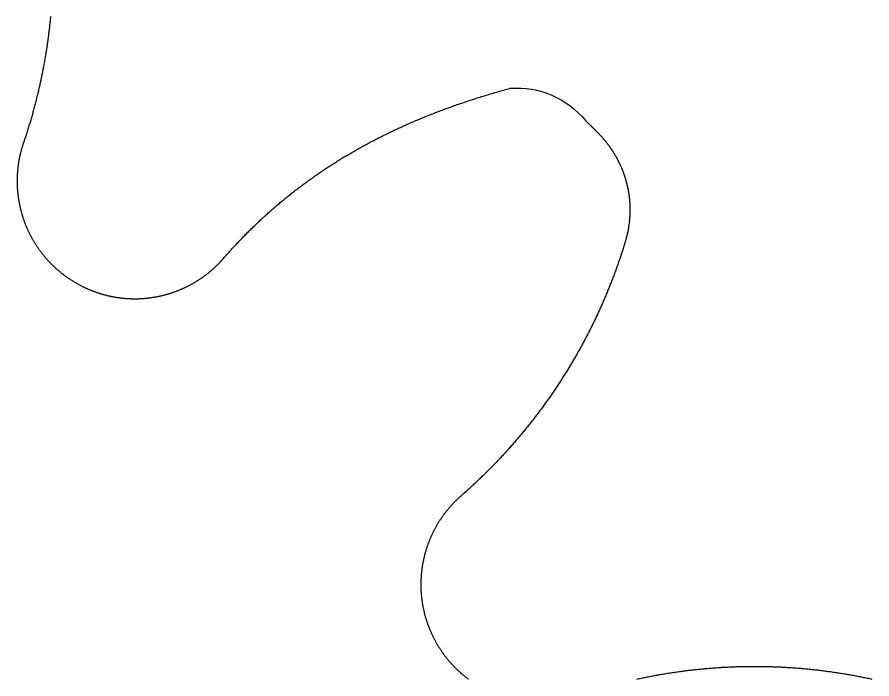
# Model space of a CAD drawing. Header units: millimetres. Extents: x 0 to 300, y 0 to 160.
# Drawn here: x 173.53 to 179.83, y 140.52 to 145.39 of the extents above; entities that cross this region are included whole.
import ezdxf

# ---------------------------------------------------------------- set-up
doc = ezdxf.new("R2010")
doc.units = ezdxf.units.MM
doc.header["$MEASUREMENT"] = 0
doc.layers.add('Layer 1', color=1, linetype='Continuous', true_color=0xff0000)

msp = doc.modelspace()

# ---------------------------------------------------------------- linework, layer by layer
at = {"layer": 'Layer 1'}
msp.add_lwpolyline([(173.7795, 145.3919), (173.7787, 145.3832), (173.7778, 145.3744), (173.777, 145.3657), (173.7761, 145.3569), (173.7752, 145.3482), (173.7743, 145.3394), (173.7733, 145.3307), (173.7724, 145.3219), (173.7714, 145.3132), (173.7704, 145.3045), (173.7694, 145.2957), (173.7683, 145.287), (173.7673, 145.2783), (173.7662, 145.2695), (173.7651, 145.2608), (173.764, 145.2521), (173.7629, 145.2434), (173.7617, 145.2346), (173.7605, 145.2259), (173.7593, 145.2172), (173.7581, 145.2085), (173.7569, 145.1998), (173.7557, 145.1911), (173.7544, 145.1824), (173.7531, 145.1736), (173.7518, 145.1649), (173.7505, 145.1562), (173.7491, 145.1475), (173.7478, 145.1388), (173.7464, 145.1301), (173.745, 145.1215), (173.7436, 145.1128), (173.7421, 145.1041), (173.7407, 145.0954), (173.7392, 145.0867), (173.7377, 145.078), (173.7362, 145.0694), (173.7347, 145.0607), (173.7331, 145.052), (173.7316, 145.0433), (173.73, 145.0347), (173.7284, 145.026), (173.7267, 145.0174), (173.7251, 145.0087), (173.7234, 145.0001), (173.7217, 144.9914), (173.72, 144.9828), (173.7183, 144.9741), (173.7166, 144.9655), (173.7148, 144.9568), (173.713, 144.9482), (173.7112, 144.9396), (173.7094, 144.9309), (173.7076, 144.9223), (173.7057, 144.9137), (173.7039, 144.9051), (173.702, 144.8965), (173.7001, 144.8878), (173.6981, 144.8792), (173.6962, 144.8706), (173.6942, 144.862), (173.6922, 144.8534), (173.6902, 144.8448), (173.6882, 144.8363), (173.6861, 144.8277), (173.6841, 144.8191), (173.682, 144.8105), (173.6799, 144.8019), (173.6778, 144.7934), (173.6756, 144.7848), (173.6735, 144.7762), (173.6713, 144.7677), (173.6691, 144.7591), (173.6669, 144.7505), (173.6647, 144.742), (173.6624, 144.7334), (173.6601, 144.7249), (173.6579, 144.7164), (173.6555, 144.7078), (173.6532, 144.6993), (173.6509, 144.6908), (173.6485, 144.6823), (173.6461, 144.6737), (173.6437, 144.6652), (173.6413, 144.6567), (173.6389, 144.6482), (173.6364, 144.6397), (173.6339, 144.6312), (173.6314, 144.6227), (173.6289, 144.6142), (173.6264, 144.6058), (173.6238, 144.5973), (173.6212, 144.5888), (173.6186, 144.5803), (173.616, 144.5719), (173.6134, 144.5634), (173.6108, 144.555), (173.6081, 144.5465), (173.6054, 144.5381), (173.6027, 144.5296), (173.6, 144.5212), (173.5972, 144.5127), (173.5945, 144.5043), (173.5917, 144.4959), (173.5889, 144.4875), (173.5861, 144.4791), (173.5832, 144.4707), (173.5804, 144.4623), (173.5788, 144.4577), (173.5773, 144.4531), (173.5758, 144.4485), (173.5743, 144.4439), (173.5729, 144.4393), (173.5715, 144.4346), (173.5701, 144.43), (173.5687, 144.4254), (173.5674, 144.4208), (173.566, 144.4162), (173.5648, 144.4115), (173.5635, 144.4069), (173.5623, 144.4023), (173.5611, 144.3977), (173.5599, 144.393), (173.5587, 144.3884), (173.5576, 144.3838), (173.5565, 144.3791), (173.5555, 144.3745), (173.5544, 144.3698), (173.5534, 144.3652), (173.5524, 144.3605), (173.5514, 144.3559), (173.5505, 144.3512), (173.5496, 144.3466), (173.5487, 144.3419), (173.5478, 144.3373), (173.547, 144.3326), (173.5462, 144.328), (173.5454, 144.3233), (173.5446, 144.3186), (173.5439, 144.314), (173.5432, 144.3093), (173.5425, 144.3047), (173.5419, 144.3), (173.5413, 144.2953), (173.5406, 144.2907), (173.5401, 144.286), (173.5395, 144.2813), (173.539, 144.2767), (173.5385, 144.272), (173.538, 144.2674), (173.5376, 144.2627), (173.5372, 144.258), (173.5368, 144.2534), (173.5364, 144.2487), (173.536, 144.2441), (173.5357, 144.2394), (173.5354, 144.2348), (173.5352, 144.2301), (173.5349, 144.2254), (173.5347, 144.2208), (173.5345, 144.2161), (173.5343, 144.2115), (173.5342, 144.2068), (173.5341, 144.2022), (173.534, 144.1975), (173.5339, 144.1929), (173.5339, 144.1883), (173.5339, 144.1836), (173.5339, 144.179), (173.5339, 144.1743), (173.534, 144.1697), (173.534, 144.1651), (173.5341, 144.1604), (173.5343, 144.1558), (173.5344, 144.1512), (173.5346, 144.1466), (173.5348, 144.1419), (173.5351, 144.1373), (173.5353, 144.1327), (173.5356, 144.1281), (173.5359, 144.1235), (173.5362, 144.1189), (173.5366, 144.1143), (173.5369, 144.1097), (173.5374, 144.1051), (173.5378, 144.1005), (173.5382, 144.0959), (173.5387, 144.0913), (173.5392, 144.0868), (173.5397, 144.0822), (173.5403, 144.0776), (173.5408, 144.0731), (173.5414, 144.0685), (173.5421, 144.0639), (173.5427, 144.0594), (173.5434, 144.0548), (173.5441, 144.0503), (173.5448, 144.0458), (173.5455, 144.0412), (173.5463, 144.0367), (173.5471, 144.0322), (173.5479, 144.0276), (173.5487, 144.0231), (173.5496, 144.0186), (173.5505, 144.0141), (173.5514, 144.0096), (173.5523, 144.0051), (173.5532, 144.0006), (173.5542, 143.9962), (173.5552, 143.9917), (173.5562, 143.9872), (173.5573, 143.9828), (173.5584, 143.9783), (173.5595, 143.9739), (173.5606, 143.9694), (173.5617, 143.965), (173.5629, 143.9606), (173.5641, 143.9561), (173.5653, 143.9517), (173.5665, 143.9473), (173.5678, 143.9429), (173.569, 143.9385), (173.5703, 143.9341), (173.5717, 143.9297), (173.573, 143.9254), (173.5744, 143.921), (173.5758, 143.9166), (173.5772, 143.9123), (173.5786, 143.9079), (173.5801, 143.9036), (173.5816, 143.8993), (173.5831, 143.895), (173.5846, 143.8906), (173.5862, 143.8863), (173.5877, 143.882), (173.5893, 143.8778), (173.591, 143.8735), (173.5926, 143.8692), (173.5943, 143.8649), (173.596, 143.8607), (173.5977, 143.8565), (173.5994, 143.8522), (173.6012, 143.848), (173.6029, 143.8438), (173.6047, 143.8396), (173.6066, 143.8354), (173.6084, 143.8312), (173.6103, 143.827), (173.6122, 143.8228), (173.6141, 143.8187), (173.616, 143.8145), (173.618, 143.8104), (173.6199, 143.8063), (173.6219, 143.8021), (173.6239, 143.798), (173.626, 143.7939), (173.6281, 143.7898), (173.6301, 143.7858), (173.6322, 143.7817), (173.6344, 143.7776), (173.6365, 143.7736), (173.6387, 143.7695), (173.6409, 143.7655), (173.6431, 143.7615), (173.6453, 143.7575), (173.6476, 143.7535), (173.6499, 143.7495), (173.6522, 143.7456), (173.6545, 143.7416), (173.6569, 143.7377), (173.6592, 143.7337), (173.6616, 143.7298), (173.664, 143.7259), (173.6664, 143.722), (173.6689, 143.7181), (173.6714, 143.7142), (173.6739, 143.7104), (173.6764, 143.7065), (173.6789, 143.7027), (173.6815, 143.6989), (173.684, 143.695), (173.6866, 143.6912), (173.6893, 143.6875), (173.6919, 143.6837), (173.6946, 143.6799), (173.6972, 143.6762), (173.6999, 143.6724), (173.7027, 143.6687), (173.7054, 143.665), (173.7082, 143.6613), (173.711, 143.6576), (173.7138, 143.654), (173.7166, 143.6503), (173.7194, 143.6467), (173.7223, 143.6431), (173.7252, 143.6394), (173.7281, 143.6358), (173.731, 143.6323), (173.734, 143.6287), (173.7369, 143.6251), (173.7399, 143.6216), (173.7429, 143.6181), (173.746, 143.6146), (173.749, 143.6111), (173.7521, 143.6076), (173.7552, 143.6041), (173.7583, 143.6007), (173.7614, 143.5972), (173.7646, 143.5938), (173.7677, 143.5904), (173.7709, 143.587), (173.7741, 143.5837), (173.7774, 143.5803), (173.7806, 143.577), (173.7839, 143.5736), (173.7872, 143.5703), (173.7905, 143.567), (173.7938, 143.5637), (173.7971, 143.5605), (173.8005, 143.5572), (173.8039, 143.554), (173.8073, 143.5508), (173.8107, 143.5476), (173.8142, 143.5444), (173.8176, 143.5413), (173.8211, 143.5381), (173.8246, 143.535), (173.8281, 143.5319), (173.8317, 143.5288), (173.8352, 143.5257), (173.8388, 143.5226), (173.8424, 143.5196), (173.846, 143.5166), (173.8497, 143.5136), (173.8533, 143.5106), (173.857, 143.5076), (173.8607, 143.5047), (173.8644, 143.5017), (173.8681, 143.4988), (173.8719, 143.4959), (173.8757, 143.493), (173.8794, 143.4902), (173.8833, 143.4873), (173.8871, 143.4845), (173.8909, 143.4817), (173.8948, 143.4789), (173.8987, 143.4761), (173.9026, 143.4734), (173.9065, 143.4706), (173.9104, 143.4679), (173.9144, 143.4652), (173.9184, 143.4626), (173.9224, 143.4599), (173.9264, 143.4573), (173.9304, 143.4547), (173.9344, 143.4521), (173.9385, 143.4495), (173.9426, 143.4469), (173.9467, 143.4444), (173.9508, 143.4419), (173.9549, 143.4394), (173.9591, 143.4369), (173.9633, 143.4345), (173.9675, 143.432), (173.9717, 143.4296), (173.9759, 143.4272), (173.9801, 143.4249), (173.9844, 143.4225), (173.9886, 143.4202), (173.9928, 143.418), (173.9971, 143.4157), (174.0014, 143.4135), (174.0056, 143.4113), (174.0099, 143.4091), (174.0142, 143.4069), (174.0185, 143.4048), (174.0228, 143.4027), (174.0271, 143.4006), (174.0314, 143.3986), (174.0358, 143.3965), (174.0401, 143.3945), (174.0444, 143.3926), (174.0488, 143.3906), (174.0531, 143.3887), (174.0575, 143.3868), (174.0619, 143.3849), (174.0662, 143.3831), (174.0706, 143.3813), (174.075, 143.3795), (174.0794, 143.3777), (174.0838, 143.3759), (174.0882, 143.3742), (174.0926, 143.3725), (174.097, 143.3709), (174.1015, 143.3692), (174.1059, 143.3676), (174.1103, 143.366), (174.1148, 143.3644), (174.1192, 143.3629), (174.1237, 143.3614), (174.1281, 143.3599), (174.1326, 143.3584), (174.1371, 143.357), (174.1415, 143.3556), (174.146, 143.3542), (174.1505, 143.3528), (174.155, 143.3515), (174.1595, 143.3502), (174.164, 143.3489), (174.1685, 143.3476), (174.173, 143.3464), (174.1775, 143.3451), (174.182, 143.344), (174.1865, 143.3428), (174.191, 143.3417), (174.1955, 143.3405), (174.2001, 143.3394), (174.2046, 143.3384), (174.2091, 143.3373), (174.2137, 143.3363), (174.2182, 143.3353), (174.2228, 143.3344), (174.2273, 143.3334), (174.2319, 143.3325), (174.2364, 143.3316), (174.241, 143.3308), (174.2455, 143.3299), (174.2501, 143.3291), (174.2546, 143.3283), (174.2592, 143.3276), (174.2638, 143.3268), (174.2683, 143.3261), (174.2729, 143.3254), (174.2775, 143.3247), (174.2821, 143.3241), (174.2866, 143.3235), (174.2912, 143.3229), (174.2958, 143.3223), (174.3004, 143.3218), (174.305, 143.3213), (174.3096, 143.3208), (174.3141, 143.3203), (174.3187, 143.3198), (174.3233, 143.3194), (174.3279, 143.319), (174.3325, 143.3187), (174.3371, 143.3183), (174.3417, 143.318), (174.3463, 143.3177), (174.3508, 143.3174), (174.3554, 143.3172), (174.36, 143.3169), (174.3646, 143.3167), (174.3692, 143.3166), (174.3738, 143.3164), (174.3784, 143.3163), (174.383, 143.3162), (174.3876, 143.3161), (174.3922, 143.3161), (174.3968, 143.316), (174.4013, 143.316), (174.4059, 143.316), (174.4105, 143.3161), (174.4151, 143.3162), (174.4197, 143.3162), (174.4243, 143.3164), (174.4288, 143.3165), (174.4334, 143.3167), (174.438, 143.3169), (174.4426, 143.3171), (174.4472, 143.3173), (174.4517, 143.3176), (174.4563, 143.3178), (174.4609, 143.3182), (174.4654, 143.3185), (174.47, 143.3188), (174.4746, 143.3192), (174.4791, 143.3196), (174.4837, 143.3201), (174.4882, 143.3205), (174.4928, 143.321), (174.4973, 143.3215), (174.5019, 143.322), (174.5064, 143.3226), (174.511, 143.3231), (174.5155, 143.3237), (174.52, 143.3244), (174.5246, 143.325), (174.5291, 143.3257), (174.5336, 143.3264), (174.5381, 143.3271), (174.5426, 143.3278), (174.5472, 143.3286), (174.5517, 143.3294), (174.5562, 143.3302), (174.5607, 143.331), (174.5652, 143.3319), (174.5696, 143.3327), (174.5741, 143.3336), (174.5786, 143.3346), (174.5831, 143.3355), (174.5876, 143.3365), (174.592, 143.3375), (174.5965, 143.3385), (174.6009, 143.3396), (174.6054, 143.3406), (174.6098, 143.3417), (174.6143, 143.3429), (174.6187, 143.344), (174.6231, 143.3452), (174.6276, 143.3463), (174.632, 143.3476), (174.6364, 143.3488), (174.6408, 143.35), (174.6452, 143.3513), (174.6496, 143.3526), (174.654, 143.354), (174.6583, 143.3553), (174.6627, 143.3567), (174.6671, 143.3581), (174.6714, 143.3595), (174.6758, 143.361), (174.6801, 143.3624), (174.6845, 143.3639), (174.6888, 143.3654), (174.6931, 143.367), (174.6975, 143.3685), (174.7018, 143.3701), (174.7061, 143.3717), (174.7104, 143.3733), (174.7146, 143.375), (174.7189, 143.3767), (174.7232, 143.3784), (174.7275, 143.3801), (174.7317, 143.3818), (174.736, 143.3836), (174.7402, 143.3854), (174.7444, 143.3872), (174.7487, 143.389), (174.7529, 143.3909), (174.7571, 143.3928), (174.7613, 143.3947), (174.7655, 143.3966), (174.7696, 143.3986), (174.7738, 143.4006), (174.778, 143.4025), (174.7821, 143.4046), (174.7862, 143.4066), (174.7904, 143.4087), (174.7945, 143.4108), (174.7986, 143.4129), (174.8027, 143.415), (174.8068, 143.4172), (174.8109, 143.4193), (174.815, 143.4216), (174.819, 143.4238), (174.8231, 143.426), (174.8271, 143.4283), (174.8311, 143.4306), (174.8352, 143.4329), (174.8392, 143.4352), (174.8432, 143.4376), (174.8471, 143.44), (174.8511, 143.4424), (174.8551, 143.4448), (174.859, 143.4473), (174.863, 143.4498), (174.8669, 143.4522), (174.8708, 143.4548), (174.8747, 143.4573), (174.8786, 143.4599), (174.8825, 143.4625), (174.8864, 143.4651), (174.8902, 143.4677), (174.8941, 143.4704), (174.8979, 143.473), (174.9018, 143.4757), (174.9056, 143.4784), (174.9094, 143.4812), (174.9131, 143.484), (174.9169, 143.4867), (174.9207, 143.4896), (174.9244, 143.4924), (174.9282, 143.4952), (174.9319, 143.4981), (174.9356, 143.501), (174.9393, 143.5039), (174.943, 143.5069), (174.9466, 143.5098), (174.9503, 143.5128), (174.9539, 143.5158), (174.9575, 143.5189), (174.9612, 143.5219), (174.9648, 143.525), (174.9683, 143.5281), (174.9719, 143.5312), (174.9755, 143.5344), (174.979, 143.5375), (174.9825, 143.5407), (174.986, 143.5439), (174.9895, 143.5471), (174.993, 143.5504), (174.9965, 143.5537), (174.9999, 143.557), (175.0034, 143.5603), (175.0068, 143.5636), (175.0102, 143.567), (175.0136, 143.5704), (175.017, 143.5738), (175.0203, 143.5772), (175.0237, 143.5806), (175.027, 143.5841), (175.0303, 143.5876), (175.0336, 143.5911), (175.0369, 143.5947), (175.0402, 143.5982), (175.0434, 143.6018), (175.0466, 143.6054), (175.0499, 143.609), (175.0531, 143.6127), (175.0589, 143.6193), (175.0648, 143.626), (175.0706, 143.6327), (175.0765, 143.6393), (175.0824, 143.6459), (175.0883, 143.6525), (175.0943, 143.6591), (175.1002, 143.6657), (175.1062, 143.6723), (175.1121, 143.6788), (175.1181, 143.6854), (175.1241, 143.6919), (175.1301, 143.6984), (175.1362, 143.7049), (175.1422, 143.7114), (175.1483, 143.7179), (175.1543, 143.7243), (175.1604, 143.7308), (175.1665, 143.7372), (175.1726, 143.7436), (175.1788, 143.75), (175.1849, 143.7564), (175.1911, 143.7628), (175.1973, 143.7691), (175.2035, 143.7755), (175.2097, 143.7818), (175.2159, 143.7881), (175.2221, 143.7944), (175.2284, 143.8007), (175.2346, 143.807), (175.2409, 143.8133), (175.2472, 143.8195), (175.2535, 143.8258), (175.2599, 143.832), (175.2662, 143.8382), (175.2726, 143.8444), (175.279, 143.8506), (175.2854, 143.8567), (175.2918, 143.8629), (175.2982, 143.869), (175.3046, 143.8751), (175.3111, 143.8812), (175.3176, 143.8873), (175.3241, 143.8934), (175.3306, 143.8995), (175.3371, 143.9055), (175.3436, 143.9116), (175.3502, 143.9176), (175.3568, 143.9236), (175.3634, 143.9296), (175.37, 143.9356), (175.3766, 143.9416), (175.3832, 143.9475), (175.3899, 143.9535), (175.3966, 143.9594), (175.4033, 143.9653), (175.41, 143.9712), (175.4167, 143.9771), (175.4234, 143.983), (175.4302, 143.9888), (175.437, 143.9947), (175.4438, 144.0005), (175.4506, 144.0063), (175.4574, 144.0121), (175.4643, 144.0179), (175.4711, 144.0237), (175.478, 144.0295), (175.4849, 144.0352), (175.4918, 144.0409), (175.4988, 144.0467), (175.5057, 144.0524), (175.5127, 144.058), (175.5197, 144.0637), (175.5267, 144.0694), (175.5337, 144.075), (175.5408, 144.0807), (175.5478, 144.0863), (175.5549, 144.0919), (175.562, 144.0975), (175.5691, 144.1031), (175.5762, 144.1086), (175.5834, 144.1142), (175.5906, 144.1197), (175.5978, 144.1252), (175.605, 144.1308), (175.6122, 144.1362), (175.6194, 144.1417), (175.6267, 144.1472), (175.634, 144.1526), (175.6413, 144.1581), (175.6486, 144.1635), (175.656, 144.1689), (175.6633, 144.1743), (175.6707, 144.1797), (175.6781, 144.1851), (175.6855, 144.1904), (175.693, 144.1958), (175.7004, 144.2011), (175.7079, 144.2064), (175.7154, 144.2117), (175.7229, 144.217), (175.7305, 144.2222), (175.738, 144.2275), (175.7456, 144.2327), (175.7532, 144.238), (175.7608, 144.2432), (175.7684, 144.2484), (175.7761, 144.2536), (175.7838, 144.2587), (175.7915, 144.2639), (175.7992, 144.269), (175.8069, 144.2742), (175.8147, 144.2793), (175.8224, 144.2844), (175.8302, 144.2895), (175.8381, 144.2945), (175.8459, 144.2996), (175.8538, 144.3046), (175.8616, 144.3097), (175.8695, 144.3147), (175.8775, 144.3197), (175.8854, 144.3247), (175.8934, 144.3297), (175.9014, 144.3346), (175.9094, 144.3396), (175.9174, 144.3445), (175.9254, 144.3494), (175.9335, 144.3543), (175.9416, 144.3592), (175.9497, 144.3641), (175.9578, 144.3689), (175.966, 144.3738), (175.9742, 144.3786), (175.9824, 144.3834), (175.9906, 144.3882), (175.9988, 144.393), (176.0071, 144.3978), (176.0154, 144.4026), (176.0237, 144.4073), (176.032, 144.412), (176.0404, 144.4168), (176.0487, 144.4215), (176.0571, 144.4262), (176.0655, 144.4308), (176.074, 144.4355), (176.0824, 144.4401), (176.0909, 144.4448), (176.0994, 144.4494), (176.108, 144.454), (176.1165, 144.4586), (176.1251, 144.4632), (176.1337, 144.4677), (176.1423, 144.4723), (176.1509, 144.4768), (176.1596, 144.4813), (176.1683, 144.4858), (176.177, 144.4903), (176.1857, 144.4948), (176.1945, 144.4993), (176.2033, 144.5037), (176.2121, 144.5082), (176.2209, 144.5126), (176.2297, 144.517), (176.2386, 144.5214), (176.2475, 144.5258), (176.2564, 144.5301), (176.2654, 144.5345), (176.2743, 144.5388), (176.2833, 144.5431), (176.2923, 144.5474), (176.3014, 144.5517), (176.3104, 144.556), (176.3195, 144.5603), (176.3286, 144.5645), (176.3378, 144.5688), (176.3469, 144.573), (176.3561, 144.5772), (176.3653, 144.5814), (176.3745, 144.5856), (176.3838, 144.5897), (176.3931, 144.5939), (176.4024, 144.598), (176.4117, 144.6022), (176.4211, 144.6063), (176.4304, 144.6104), (176.4398, 144.6144), (176.4493, 144.6185), (176.4587, 144.6226), (176.4682, 144.6266), (176.4777, 144.6306), (176.4872, 144.6346), (176.4968, 144.6386), (176.5063, 144.6426), (176.5159, 144.6466), (176.5256, 144.6505), (176.5352, 144.6545), (176.5449, 144.6584), (176.5546, 144.6623), (176.5643, 144.6662), (176.5741, 144.6701), (176.5838, 144.6739), (176.5936, 144.6778), (176.6035, 144.6816), (176.6133, 144.6854), (176.6232, 144.6893), (176.6331, 144.693), (176.643, 144.6968), (176.653, 144.7006), (176.663, 144.7043), (176.673, 144.7081), (176.683, 144.7118), (176.6931, 144.7155), (176.7032, 144.7192), (176.7133, 144.7229), (176.7234, 144.7266), (176.7336, 144.7302), (176.7438, 144.7338), (176.754, 144.7375), (176.7642, 144.7411), (176.7745, 144.7447), (176.7848, 144.7482), (176.7951, 144.7518), (176.8055, 144.7554), (176.8159, 144.7589), (176.8263, 144.7624), (176.8367, 144.7659), (176.8472, 144.7694), (176.8577, 144.7729), (176.8682, 144.7764), (176.8787, 144.7798), (176.8893, 144.7833), (176.8999, 144.7867), (176.9105, 144.7901), (176.9212, 144.7935), (176.9318, 144.7969), (176.9426, 144.8002), (176.9533, 144.8036), (176.964, 144.8069), (176.9748, 144.8102), (176.9857, 144.8135), (176.9965, 144.8168), (177.0074, 144.8201), (177.0183, 144.8234), (177.0292, 144.8266), (177.0402, 144.8299), (177.0511, 144.8331), (177.0622, 144.8363), (177.0732, 144.8395), (177.0843, 144.8427), (177.0954, 144.8458), (177.1065, 144.849), (177.1177, 144.8521), (177.1288, 144.8552), (177.1401, 144.8583), (177.1513, 144.8614), (177.1626, 144.8645, -0.245077), (177.7188, 144.6268), (177.7192, 144.6264), (177.7195, 144.6261), (177.7199, 144.6257), (177.7203, 144.6253), (177.7207, 144.625), (177.721, 144.6246), (177.7214, 144.6242), (177.7218, 144.6238), (177.7222, 144.6235), (177.7226, 144.6231), (177.7229, 144.6227), (177.7233, 144.6224), (177.7237, 144.622), (177.7241, 144.6216), (177.7244, 144.6212), (177.7248, 144.6209), (177.7252, 144.6205), (177.7256, 144.6201), (177.7259, 144.6198), (177.7263, 144.6194), (177.7267, 144.619), (177.7271, 144.6187), (177.7274, 144.6183), (177.7278, 144.6179), (177.7282, 144.6175), (177.7286, 144.6172), (177.7289, 144.6168), (177.7293, 144.6164), (177.7297, 144.6161), (177.7301, 144.6157), (177.7304, 144.6153), (177.7308, 144.6149), (177.7312, 144.6146), (177.7315, 144.6142), (177.7319, 144.6138), (177.7323, 144.6135), (177.7327, 144.6131), (177.733, 144.6127), (177.7334, 144.6124), (177.7338, 144.612), (177.7342, 144.6116), (177.7345, 144.6112), (177.7349, 144.6109), (177.7353, 144.6105), (177.7357, 144.6101), (177.736, 144.6098), (177.7364, 144.6094), (177.7368, 144.609), (177.7372, 144.6086), (177.7375, 144.6083), (177.7379, 144.6079), (177.7383, 144.6075), (177.7387, 144.6072), (177.739, 144.6068), (177.7394, 144.6064), (177.7398, 144.606), (177.7402, 144.6057), (177.7405, 144.6053), (177.7409, 144.6049), (177.7413, 144.6046), (177.7417, 144.6042), (177.742, 144.6038), (177.7424, 144.6034), (177.7428, 144.6031), (177.7432, 144.6027), (177.7435, 144.6023), (177.7439, 144.602), (177.7443, 144.6016), (177.7447, 144.6012), (177.745, 144.6008), (177.7454, 144.6005), (177.7458, 144.6001), (177.7462, 144.5997), (177.7465, 144.5994), (177.7469, 144.599), (177.7473, 144.5986), (177.7476, 144.5982), (177.748, 144.5979), (177.7484, 144.5975), (177.7488, 144.5971), (177.7491, 144.5968), (177.7495, 144.5964), (177.7499, 144.596), (177.7503, 144.5956), (177.7506, 144.5953), (177.751, 144.5949), (177.7514, 144.5945), (177.7518, 144.5942), (177.7521, 144.5938), (177.7525, 144.5934), (177.7529, 144.593), (177.7533, 144.5927), (177.7536, 144.5923), (177.754, 144.5919), (177.7544, 144.5916), (177.7548, 144.5912), (177.7551, 144.5908), (177.7555, 144.5904), (177.7559, 144.5901), (177.7562, 144.5897), (177.7566, 144.5893), (177.757, 144.589), (177.7574, 144.5886), (177.7577, 144.5882), (177.7581, 144.5878), (177.7585, 144.5875), (177.7589, 144.5871), (177.7592, 144.5867), (177.7596, 144.5864), (177.76, 144.586), (177.7604, 144.5856), (177.7607, 144.5852), (177.7611, 144.5849), (177.7615, 144.5845), (177.7619, 144.5841), (177.7622, 144.5837), (177.7626, 144.5834), (177.763, 144.583), (177.7633, 144.5826), (177.7637, 144.5823), (177.7641, 144.5819), (177.7645, 144.5815), (177.7648, 144.5811), (177.7652, 144.5808), (177.7656, 144.5804), (177.766, 144.58), (177.7663, 144.5797), (177.7667, 144.5793), (177.7671, 144.5789), (177.7675, 144.5785), (177.7678, 144.5782), (177.7682, 144.5778), (177.7686, 144.5774), (177.7689, 144.577), (177.7693, 144.5767), (177.7697, 144.5763), (177.7701, 144.5759), (177.7704, 144.5756), (177.7708, 144.5752), (177.7712, 144.5748), (177.7716, 144.5744), (177.7719, 144.5741), (177.7723, 144.5737), (177.7727, 144.5733), (177.773, 144.5729), (177.7734, 144.5726), (177.7738, 144.5722), (177.7742, 144.5718), (177.7745, 144.5715), (177.7749, 144.5711), (177.7753, 144.5707), (177.7757, 144.5703), (177.776, 144.57), (177.7764, 144.5696), (177.7768, 144.5692), (177.7771, 144.5688), (177.7775, 144.5685), (177.7779, 144.5681), (177.7783, 144.5677), (177.7786, 144.5674), (177.779, 144.567), (177.7794, 144.5666), (177.7798, 144.5662), (177.7801, 144.5659), (177.7805, 144.5655), (177.7809, 144.5651), (177.7812, 144.5647), (177.7816, 144.5644), (177.782, 144.564), (177.7824, 144.5636), (177.7827, 144.5632), (177.7831, 144.5629), (177.7835, 144.5625), (177.7839, 144.5621), (177.7842, 144.5618), (177.7846, 144.5614), (177.785, 144.561), (177.7853, 144.5606), (177.7857, 144.5603), (177.7861, 144.5599), (177.7865, 144.5595), (177.7868, 144.5591), (177.7872, 144.5588), (177.7876, 144.5584), (177.788, 144.558), (177.7883, 144.5576), (177.7887, 144.5573), (177.7891, 144.5569), (177.7894, 144.5565), (177.7898, 144.5561), (177.7902, 144.5558), (177.7906, 144.5554), (177.7909, 144.555), (177.7913, 144.5546), (177.7917, 144.5543), (177.792, 144.5539), (177.7924, 144.5535), (177.7928, 144.5531), (177.7932, 144.5528), (177.7935, 144.5524), (177.7939, 144.552), (177.7943, 144.5517), (177.7947, 144.5513), (177.795, 144.5509), (177.7954, 144.5505), (177.7958, 144.5502), (177.7961, 144.5498), (177.7965, 144.5494), (177.7969, 144.549), (177.7973, 144.5487), (177.7976, 144.5483), (177.798, 144.5479), (177.7984, 144.5475), (177.7987, 144.5472), (177.7991, 144.5468), (177.7995, 144.5464), (177.7999, 144.546), (177.8002, 144.5457), (177.8006, 144.5453), (177.801, 144.5449), (177.8014, 144.5445), (177.8017, 144.5442), (177.8021, 144.5438), (177.8025, 144.5434), (177.8028, 144.543), (177.8032, 144.5427), (177.8036, 144.5423), (177.804, 144.5419), (177.8043, 144.5415), (177.8047, 144.5412), (177.8051, 144.5408), (177.8054, 144.5404), (177.8058, 144.54), (177.8062, 144.5397), (177.8066, 144.5393), (177.8069, 144.5389), (177.8073, 144.5385), (177.8077, 144.5382), (177.808, 144.5378), (177.8084, 144.5374), (177.8088, 144.537), (177.8092, 144.5367), (177.8095, 144.5363), (177.8099, 144.5359), (177.8103, 144.5355), (177.8106, 144.5351), (177.811, 144.5348), (177.8114, 144.5344), (177.8118, 144.534), (177.8121, 144.5336), (177.8125, 144.5333), (177.8129, 144.5329), (177.8132, 144.5325), (177.8136, 144.5321), (177.814, 144.5318), (177.8144, 144.5314), (177.8168, 144.5289), (177.8192, 144.5265), (177.8216, 144.524), (177.8239, 144.5215), (177.8263, 144.5191), (177.8286, 144.5166), (177.831, 144.5141), (177.8333, 144.5115), (177.8356, 144.509), (177.8379, 144.5065), (177.8402, 144.504), (177.8425, 144.5014), (177.8447, 144.4989), (177.847, 144.4963), (177.8492, 144.4937), (177.8515, 144.4912), (177.8537, 144.4886), (177.8559, 144.486), (177.8581, 144.4834), (177.8603, 144.4808), (177.8624, 144.4782), (177.8646, 144.4755), (177.8667, 144.4729), (177.8689, 144.4703), (177.871, 144.4676), (177.8731, 144.465), (177.8752, 144.4623), (177.8773, 144.4596), (177.8793, 144.4569), (177.8814, 144.4543), (177.8834, 144.4516), (177.8855, 144.4489), (177.8875, 144.4461), (177.8895, 144.4434), (177.8915, 144.4407), (177.8935, 144.438), (177.8955, 144.4352), (177.8974, 144.4325), (177.8994, 144.4297), (177.9013, 144.427), (177.9032, 144.4242), (177.9051, 144.4214), (177.907, 144.4187), (177.9089, 144.4159), (177.9108, 144.4131), (177.9126, 144.4103), (177.9145, 144.4075), (177.9163, 144.4047), (177.9182, 144.4018), (177.92, 144.399), (177.9218, 144.3962), (177.9235, 144.3933), (177.9253, 144.3905), (177.9271, 144.3876), (177.9288, 144.3848), (177.9306, 144.3819), (177.9323, 144.379), (177.934, 144.3761), (177.9357, 144.3733), (177.9374, 144.3704), (177.939, 144.3675), (177.9407, 144.3646), (177.9424, 144.3616), (177.944, 144.3587), (177.9456, 144.3558), (177.9472, 144.3529), (177.9488, 144.3499), (177.9504, 144.347), (177.952, 144.344), (177.9535, 144.3411), (177.9551, 144.3381), (177.9566, 144.3352), (177.9581, 144.3322), (177.9596, 144.3292), (177.9611, 144.3262), (177.9626, 144.3232), (177.9641, 144.3203), (177.9655, 144.3173), (177.967, 144.3143), (177.9684, 144.3112), (177.9698, 144.3082), (177.9712, 144.3052), (177.9726, 144.3022), (177.974, 144.2992), (177.9754, 144.2961), (177.9767, 144.2931), (177.9781, 144.29), (177.9794, 144.287), (177.9807, 144.2839), (177.982, 144.2809), (177.9833, 144.2778), (177.9846, 144.2747), (177.9858, 144.2716), (177.9871, 144.2686), (177.9883, 144.2655), (177.9895, 144.2624), (177.9908, 144.2593), (177.9919, 144.2562), (177.9931, 144.2531), (177.9943, 144.25), (177.9955, 144.2469), (177.9966, 144.2438), (177.9977, 144.2406), (177.9989, 144.2375), (178, 144.2344), (178.0011, 144.2312), (178.0021, 144.2281), (178.0032, 144.225), (178.0043, 144.2218), (178.0053, 144.2187), (178.0063, 144.2155), (178.0073, 144.2123), (178.0084, 144.2092), (178.0093, 144.206), (178.0103, 144.2028), (178.0113, 144.1997), (178.0122, 144.1965), (178.0132, 144.1933), (178.0141, 144.1901), (178.015, 144.1869), (178.0159, 144.1837), (178.0168, 144.1805), (178.0176, 144.1773), (178.0185, 144.1741), (178.0193, 144.1709), (178.0202, 144.1677), (178.021, 144.1645), (178.0218, 144.1613), (178.0226, 144.1581), (178.0234, 144.1548), (178.0241, 144.1516), (178.0249, 144.1484), (178.0256, 144.1451), (178.0263, 144.1419), (178.027, 144.1387), (178.0277, 144.1354), (178.0284, 144.1322), (178.0291, 144.1289), (178.0297, 144.1257), (178.0304, 144.1224), (178.031, 144.1192), (178.0316, 144.1159), (178.0322, 144.1126), (178.0328, 144.1094), (178.0334, 144.1061), (178.034, 144.1028), (178.0345, 144.0995), (178.035, 144.0963), (178.0356, 144.093), (178.0361, 144.0897), (178.0366, 144.0864), (178.037, 144.0831), (178.0375, 144.0799), (178.038, 144.0766), (178.0384, 144.0733), (178.0388, 144.07), (178.0392, 144.0667), (178.0396, 144.0634), (178.04, 144.0601), (178.0404, 144.0568), (178.0407, 144.0535), (178.0411, 144.0502), (178.0414, 144.0469), (178.0417, 144.0435), (178.042, 144.0402), (178.0423, 144.0369), (178.0426, 144.0336), (178.0429, 144.0303), (178.0431, 144.027), (178.0433, 144.0237), (178.0436, 144.0203), (178.0438, 144.017), (178.044, 144.0137), (178.0441, 144.0104), (178.0443, 144.007), (178.0445, 144.0037), (178.0446, 144.0004), (178.0447, 143.997), (178.0448, 143.9937), (178.0449, 143.9904), (178.045, 143.987), (178.0451, 143.9837), (178.0451, 143.9804), (178.0452, 143.977), (178.0452, 143.9737), (178.0452, 143.9704), (178.0452, 143.967), (178.0452, 143.9637), (178.0452, 143.9603), (178.0451, 143.957), (178.0451, 143.9537), (178.045, 143.9503), (178.0449, 143.947), (178.0448, 143.9436), (178.0447, 143.9403), (178.0446, 143.9369), (178.0444, 143.9336), (178.0443, 143.9302), (178.0441, 143.9269), (178.0439, 143.9236), (178.0437, 143.9202), (178.0435, 143.9169), (178.0433, 143.9135), (178.043, 143.9102), (178.0428, 143.9068), (178.0425, 143.9035), (178.0422, 143.9001), (178.0419, 143.8968), (178.0416, 143.8934), (178.0413, 143.8901), (178.0409, 143.8867), (178.0406, 143.8834), (178.0402, 143.88), (178.0398, 143.8767), (178.0394, 143.8734), (178.039, 143.87), (178.0386, 143.8667), (178.0382, 143.8633), (178.0377, 143.86), (178.0372, 143.8566), (178.0368, 143.8533), (178.0363, 143.85), (178.0357, 143.8466), (178.0352, 143.8433), (178.0347, 143.8399), (178.0341, 143.8366), (178.0336, 143.8333), (178.033, 143.8299), (178.0324, 143.8266), (178.0318, 143.8233), (178.0311, 143.8199), (178.0305, 143.8166), (178.0298, 143.8133), (178.0292, 143.8099), (178.0285, 143.8066), (178.0278, 143.8033), (178.0271, 143.8), (178.0264, 143.7966), (178.0256, 143.7933), (178.0249, 143.79), (178.0241, 143.7867), (178.0233, 143.7834), (178.0225, 143.78), (178.0217, 143.7767), (178.0209, 143.7734), (178.02, 143.7701), (178.0192, 143.7668), (178.0183, 143.7635), (178.0174, 143.7602), (178.0165, 143.7569), (178.0156, 143.7536), (178.0146, 143.7503), (178.0137, 143.747), (178.0127, 143.7437), (178.0118, 143.7404), (178.0108, 143.7371), (178.0082, 143.7286), (178.0056, 143.7201), (178.003, 143.7116), (178.0003, 143.7032), (177.9977, 143.6947), (177.995, 143.6863), (177.9923, 143.6778), (177.9896, 143.6694), (177.9869, 143.6609), (177.9841, 143.6525), (177.9814, 143.6441), (177.9786, 143.6357), (177.9758, 143.6273), (177.9729, 143.6189), (177.9701, 143.6105), (177.9673, 143.6021), (177.9644, 143.5937), (177.9615, 143.5853), (177.9586, 143.577), (177.9557, 143.5686), (177.9527, 143.5603), (177.9498, 143.5519), (177.9468, 143.5436), (177.9438, 143.5353), (177.9408, 143.527), (177.9377, 143.5187), (177.9347, 143.5104), (177.9316, 143.5021), (177.9285, 143.4938), (177.9254, 143.4855), (177.9223, 143.4772), (177.9191, 143.469), (177.916, 143.4607), (177.9128, 143.4525), (177.9096, 143.4442), (177.9064, 143.436), (177.9032, 143.4278), (177.8999, 143.4196), (177.8967, 143.4114), (177.8934, 143.4032), (177.8901, 143.395), (177.8868, 143.3868), (177.8834, 143.3786), (177.8801, 143.3705), (177.8767, 143.3623), (177.8733, 143.3542), (177.8699, 143.346), (177.8665, 143.3379), (177.8631, 143.3298), (177.8596, 143.3216), (177.8561, 143.3135), (177.8527, 143.3054), (177.8491, 143.2973), (177.8456, 143.2892), (177.8421, 143.2812), (177.8385, 143.2731), (177.8349, 143.265), (177.8313, 143.257), (177.8277, 143.249), (177.8241, 143.2409), (177.8205, 143.2329), (177.8168, 143.2249), (177.8131, 143.2169), (177.8094, 143.2089), (177.8057, 143.2009), (177.802, 143.1929), (177.7982, 143.1849), (177.7945, 143.177), (177.7907, 143.169), (177.7869, 143.1611), (177.7831, 143.1531), (177.7792, 143.1452), (177.7754, 143.1373), (177.7715, 143.1294), (177.7676, 143.1215), (177.7637, 143.1136), (177.7598, 143.1057), (177.7559, 143.0978), (177.7519, 143.09), (177.7479, 143.0821), (177.744, 143.0743), (177.7399, 143.0664), (177.7359, 143.0586), (177.7319, 143.0508), (177.7278, 143.043), (177.7238, 143.0352), (177.7197, 143.0274), (177.7156, 143.0196), (177.7115, 143.0118), (177.7073, 143.004), (177.7032, 142.9963), (177.699, 142.9885), (177.6948, 142.9808), (177.6906, 142.9731), (177.6864, 142.9654), (177.6821, 142.9577), (177.6779, 142.95), (177.6736, 142.9423), (177.6693, 142.9346), (177.665, 142.9269), (177.6607, 142.9193), (177.6564, 142.9116), (177.652, 142.904), (177.6476, 142.8963), (177.6433, 142.8887), (177.6389, 142.8811), (177.6344, 142.8735), (177.63, 142.8659), (177.6255, 142.8583), (177.6211, 142.8508), (177.6166, 142.8432), (177.6121, 142.8356), (177.6076, 142.8281), (177.603, 142.8206), (177.5985, 142.813), (177.5939, 142.8055), (177.5893, 142.798), (177.5847, 142.7905), (177.5801, 142.7831), (177.5755, 142.7756), (177.5708, 142.7681), (177.5662, 142.7607), (177.5615, 142.7532), (177.5568, 142.7458), (177.5521, 142.7384), (177.5474, 142.731), (177.5426, 142.7236), (177.5379, 142.7162), (177.5331, 142.7088), (177.5283, 142.7014), (177.5235, 142.6941), (177.5187, 142.6867), (177.5138, 142.6794), (177.509, 142.672), (177.5041, 142.6647), (177.4992, 142.6574), (177.4943, 142.6501), (177.4894, 142.6428), (177.4844, 142.6356), (177.4795, 142.6283), (177.4745, 142.6211), (177.4695, 142.6138), (177.4645, 142.6066), (177.4595, 142.5994), (177.4545, 142.5921), (177.4495, 142.5849), (177.4444, 142.5778), (177.4393, 142.5706), (177.4342, 142.5634), (177.4291, 142.5563), (177.424, 142.5491), (177.4188, 142.542), (177.4137, 142.5349), (177.4085, 142.5277), (177.4033, 142.5206), (177.3981, 142.5135), (177.3929, 142.5065), (177.3877, 142.4994), (177.3824, 142.4923), (177.3772, 142.4853), (177.3719, 142.4783), (177.3666, 142.4712), (177.3613, 142.4642), (177.3559, 142.4572), (177.3506, 142.4502), (177.3452, 142.4433), (177.3399, 142.4363), (177.3345, 142.4293), (177.3291, 142.4224), (177.3237, 142.4155), (177.3182, 142.4085), (177.3128, 142.4016), (177.3073, 142.3947), (177.3018, 142.3878), (177.2963, 142.381), (177.2908, 142.3741), (177.2853, 142.3673), (177.2797, 142.3604), (177.2742, 142.3536), (177.2686, 142.3468), (177.263, 142.34), (177.2574, 142.3332), (177.2518, 142.3264), (177.2462, 142.3196), (177.2405, 142.3129), (177.2349, 142.3061), (177.2292, 142.2994), (177.2235, 142.2927), (177.2178, 142.286), (177.2121, 142.2793), (177.2063, 142.2726), (177.2006, 142.2659), (177.1948, 142.2592), (177.189, 142.2526), (177.1832, 142.2459), (177.1774, 142.2393), (177.1716, 142.2327), (177.1657, 142.2261), (177.1599, 142.2195), (177.154, 142.2129), (177.1481, 142.2064), (177.1422, 142.1998), (177.1363, 142.1933), (177.1304, 142.1868), (177.1244, 142.1802), (177.1185, 142.1737), (177.1125, 142.1672), (177.1065, 142.1608), (177.1005, 142.1543), (177.0945, 142.1478), (177.0884, 142.1414), (177.0824, 142.135), (177.0763, 142.1286), (177.0703, 142.1222), (177.0642, 142.1158), (177.0581, 142.1094), (177.0519, 142.103), (177.0458, 142.0967), (177.0396, 142.0903), (177.0335, 142.084), (177.0273, 142.0777), (177.0211, 142.0714), (177.0149, 142.0651), (177.0087, 142.0588), (177.0024, 142.0526), (176.9962, 142.0463), (176.9899, 142.0401), (176.9836, 142.0339), (176.9773, 142.0276), (176.971, 142.0215), (176.9647, 142.0153), (176.9584, 142.0091), (176.952, 142.0029), (176.9457, 141.9968), (176.9393, 141.9907), (176.9329, 141.9845), (176.9265, 141.9784), (176.9201, 141.9723), (176.9136, 141.9663), (176.9072, 141.9602), (176.9007, 141.9541), (176.8942, 141.9481), (176.8877, 141.9421), (176.8812, 141.9361), (176.8747, 141.9301), (176.8682, 141.9241), (176.8616, 141.9181), (176.855, 141.9122), (176.8485, 141.9062), (176.8419, 141.9003), (176.8353, 141.8944), (176.8286, 141.8885), (176.822, 141.8826), (176.8154, 141.8767), (176.8087, 141.8708), (176.802, 141.865), (176.7984, 141.8618), (176.7948, 141.8586), (176.7912, 141.8553), (176.7876, 141.8521), (176.784, 141.8488), (176.7805, 141.8455), (176.777, 141.8422), (176.7735, 141.8389), (176.77, 141.8356), (176.7666, 141.8322), (176.7632, 141.8289), (176.7598, 141.8255), (176.7564, 141.8221), (176.753, 141.8187), (176.7497, 141.8153), (176.7464, 141.8118), (176.7431, 141.8084), (176.7398, 141.8049), (176.7366, 141.8014), (176.7333, 141.7979), (176.7301, 141.7944), (176.7269, 141.7909), (176.7238, 141.7873), (176.7206, 141.7838), (176.7175, 141.7802), (176.7144, 141.7766), (176.7113, 141.773), (176.7083, 141.7694), (176.7053, 141.7658), (176.7023, 141.7621), (176.6993, 141.7585), (176.6963, 141.7548), (176.6934, 141.7511), (176.6905, 141.7474), (176.6876, 141.7437), (176.6847, 141.74), (176.6818, 141.7362), (176.679, 141.7325), (176.6762, 141.7287), (176.6734, 141.725), (176.6706, 141.7212), (176.6679, 141.7174), (176.6652, 141.7136), (176.6625, 141.7097), (176.6598, 141.7059), (176.6572, 141.702), (176.6545, 141.6982), (176.6519, 141.6943), (176.6494, 141.6904), (176.6468, 141.6865), (176.6442, 141.6826), (176.6417, 141.6787), (176.6392, 141.6748), (176.6368, 141.6708), (176.6343, 141.6669), (176.6319, 141.6629), (176.6295, 141.6589), (176.6271, 141.6549), (176.6247, 141.6509), (176.6224, 141.6469), (176.6201, 141.6429), (176.6178, 141.6389), (176.6155, 141.6348), (176.6133, 141.6308), (176.6111, 141.6267), (176.6089, 141.6226), (176.6067, 141.6186), (176.6045, 141.6145), (176.6024, 141.6104), (176.6003, 141.6063), (176.5982, 141.6021), (176.5962, 141.598), (176.5941, 141.5939), (176.5921, 141.5897), (176.5901, 141.5856), (176.5881, 141.5814), (176.5862, 141.5772), (176.5842, 141.573), (176.5823, 141.5688), (176.5805, 141.5646), (176.5786, 141.5604), (176.5768, 141.5562), (176.575, 141.5519), (176.5732, 141.5477), (176.5714, 141.5435), (176.5697, 141.5392), (176.5679, 141.5349), (176.5663, 141.5307), (176.5646, 141.5264), (176.5629, 141.5221), (176.5613, 141.5178), (176.5597, 141.5135), (176.5581, 141.5092), (176.5566, 141.5049), (176.555, 141.5005), (176.5535, 141.4962), (176.552, 141.4919), (176.5506, 141.4875), (176.5491, 141.4832), (176.5477, 141.4788), (176.5463, 141.4744), (176.5449, 141.4701), (176.5436, 141.4657), (176.5423, 141.4613), (176.541, 141.4569), (176.5397, 141.4525), (176.5384, 141.4481), (176.5372, 141.4437), (176.536, 141.4393), (176.5348, 141.4349), (176.5336, 141.4304), (176.5325, 141.426), (176.5314, 141.4216), (176.5303, 141.4171), (176.5292, 141.4127), (176.5282, 141.4082), (176.5272, 141.4037), (176.5262, 141.3993), (176.5252, 141.3948), (176.5243, 141.3903), (176.5233, 141.3858), (176.5224, 141.3814), (176.5215, 141.3769), (176.5207, 141.3724), (176.5199, 141.3679), (176.5191, 141.3634), (176.5183, 141.3589), (176.5175, 141.3544), (176.5168, 141.3498), (176.5161, 141.3453), (176.5154, 141.3408), (176.5147, 141.3363), (176.5141, 141.3317), (176.5135, 141.3272), (176.5129, 141.3227), (176.5123, 141.3181), (176.5117, 141.3136), (176.5112, 141.309), (176.5107, 141.3045), (176.5103, 141.2999), (176.5098, 141.2954), (176.5094, 141.2908), (176.509, 141.2863), (176.5086, 141.2817), (176.5082, 141.2771), (176.5079, 141.2726), (176.5076, 141.268), (176.5073, 141.2634), (176.5071, 141.2589), (176.5068, 141.2543), (176.5066, 141.2497), (176.5064, 141.2451), (176.5063, 141.2406), (176.5061, 141.236), (176.506, 141.2314), (176.5059, 141.2268), (176.5059, 141.2222), (176.5058, 141.2176), (176.5058, 141.213), (176.5058, 141.2085), (176.5059, 141.2039), (176.5059, 141.1993), (176.506, 141.1947), (176.5061, 141.1901), (176.5062, 141.1855), (176.5064, 141.1809), (176.5066, 141.1763), (176.5068, 141.1717), (176.507, 141.1671), (176.5073, 141.1626), (176.5075, 141.158), (176.5078, 141.1534), (176.5082, 141.1488), (176.5085, 141.1442), (176.5089, 141.1396), (176.5093, 141.135), (176.5097, 141.1304), (176.5102, 141.1259), (176.5106, 141.1213), (176.5111, 141.1167), (176.5117, 141.1121), (176.5122, 141.1075), (176.5128, 141.1029), (176.5134, 141.0984), (176.514, 141.0938), (176.5146, 141.0892), (176.5153, 141.0846), (176.516, 141.0801), (176.5167, 141.0755), (176.5175, 141.0709), (176.5182, 141.0664), (176.519, 141.0618), (176.5198, 141.0572), (176.5207, 141.0527), (176.5216, 141.0481), (176.5224, 141.0436), (176.5234, 141.039), (176.5243, 141.0345), (176.5253, 141.0299), (176.5263, 141.0254), (176.5273, 141.0209), (176.5283, 141.0163), (176.5294, 141.0118), (176.5305, 141.0073), (176.5316, 141.0028), (176.5327, 140.9982), (176.5339, 140.9937), (176.5351, 140.9892), (176.5363, 140.9847), (176.5376, 140.9802), (176.5388, 140.9757), (176.5401, 140.9712), (176.5415, 140.9667), (176.5428, 140.9622), (176.5442, 140.9578), (176.5456, 140.9533), (176.547, 140.9488), (176.5484, 140.9443), (176.5499, 140.9399), (176.5514, 140.9354), (176.5529, 140.931), (176.5545, 140.9265), (176.556, 140.9221), (176.5576, 140.9176), (176.5592, 140.9132), (176.5609, 140.9088), (176.5626, 140.9044), (176.5643, 140.9), (176.566, 140.8956), (176.5677, 140.8912), (176.5695, 140.8868), (176.5713, 140.8824), (176.5731, 140.878), (176.575, 140.8736), (176.5769, 140.8693), (176.5788, 140.8649), (176.5807, 140.8606), (176.5826, 140.8562), (176.5846, 140.8519), (176.5866, 140.8475), (176.5886, 140.8432), (176.5907, 140.8389), (176.5928, 140.8346), (176.5949, 140.8303), (176.597, 140.826), (176.5992, 140.8217), (176.6014, 140.8174), (176.6036, 140.8131), (176.6058, 140.8089), (176.6081, 140.8046), (176.6103, 140.8004), (176.6127, 140.7961), (176.615, 140.7919), (176.6174, 140.7877), (176.6198, 140.7835), (176.6222, 140.7793), (176.6246, 140.7751), (176.6271, 140.7709), (176.6295, 140.7667), (176.632, 140.7626), (176.6346, 140.7585), (176.6371, 140.7544), (176.6397, 140.7503), (176.6422, 140.7462), (176.6448, 140.7422), (176.6474, 140.7382), (176.6501, 140.7342), (176.6527, 140.7302), (176.6554, 140.7262), (176.6581, 140.7222), (176.6608, 140.7183), (176.6636, 140.7144), (176.6663, 140.7105), (176.6691, 140.7066), (176.6719, 140.7027), (176.6747, 140.6989), (176.6775, 140.6951), (176.6804, 140.6913), (176.6832, 140.6875), (176.6861, 140.6837), (176.689, 140.68), (176.6919, 140.6762), (176.6949, 140.6725), (176.6978, 140.6688), (176.7008, 140.6652), (176.7038, 140.6615), (176.7068, 140.6579), (176.7098, 140.6543), (176.7129, 140.6507), (176.7159, 140.6471), (176.719, 140.6435), (176.7221, 140.64), (176.7252, 140.6365), (176.7284, 140.633), (176.7315, 140.6295), (176.7347, 140.626), (176.7379, 140.6226), (176.7411, 140.6192), (176.7443, 140.6157), (176.7475, 140.6124), (176.7507, 140.609), (176.754, 140.6057), (176.7573, 140.6023), (176.7606, 140.599), (176.7639, 140.5957), (176.7672, 140.5925), (176.7706, 140.5892), (176.7739, 140.586), (176.7773, 140.5828), (176.7807, 140.5796), (176.7841, 140.5764), (176.7875, 140.5733), (176.791, 140.5702), (176.7944, 140.5671), (176.7979, 140.564), (176.8014, 140.5609), (176.8049, 140.5579), (176.8084, 140.5548), (176.8119, 140.5518), (176.8154, 140.5488), (176.819, 140.5459), (176.8226, 140.5429), (176.8262, 140.54), (176.8298, 140.5371), (176.8334, 140.5342), (176.837, 140.5314), (176.8406, 140.5285), (176.8443, 140.5257), (176.848, 140.5229), (176.8516, 140.5201), (176.8553, 140.5173)], format="xyb", dxfattribs=at)
msp.add_lwpolyline([(178.0953, 140.5167), (178.104, 140.5186), (178.1126, 140.5204), (178.1212, 140.5223), (178.1298, 140.5241), (178.1385, 140.5259), (178.1471, 140.5277), (178.1557, 140.5295), (178.1644, 140.5312), (178.173, 140.5329), (178.1817, 140.5346), (178.1903, 140.5363), (178.199, 140.538), (178.2076, 140.5397), (178.2163, 140.5413), (178.2249, 140.5429), (178.2336, 140.5445), (178.2423, 140.5461), (178.2509, 140.5476), (178.2596, 140.5492), (178.2683, 140.5507), (178.277, 140.5522), (178.2856, 140.5537), (178.2943, 140.5551), (178.303, 140.5566), (178.3117, 140.558), (178.3204, 140.5594), (178.3291, 140.5608), (178.3378, 140.5621), (178.3465, 140.5635), (178.3552, 140.5648), (178.3639, 140.5661), (178.3726, 140.5674), (178.3813, 140.5687), (178.39, 140.5699), (178.3987, 140.5712), (178.4074, 140.5724), (178.4162, 140.5736), (178.4249, 140.5748), (178.4336, 140.5759), (178.4423, 140.5771), (178.451, 140.5782), (178.4598, 140.5793), (178.4685, 140.5804), (178.4772, 140.5814), (178.486, 140.5825), (178.4947, 140.5835), (178.5034, 140.5845), (178.5122, 140.5855), (178.5209, 140.5864), (178.5297, 140.5874), (178.5384, 140.5883), (178.5472, 140.5892), (178.5559, 140.5901), (178.5647, 140.591), (178.5734, 140.5918), (178.5822, 140.5927), (178.5909, 140.5935), (178.5997, 140.5943), (178.6084, 140.5951), (178.6172, 140.5958), (178.626, 140.5966), (178.6347, 140.5973), (178.6435, 140.598), (178.6522, 140.5987), (178.661, 140.5993), (178.6698, 140.6), (178.6785, 140.6006), (178.6873, 140.6012), (178.6961, 140.6018), (178.7049, 140.6024), (178.7136, 140.6029), (178.7224, 140.6034), (178.7312, 140.6039), (178.74, 140.6044), (178.7487, 140.6049), (178.7575, 140.6054), (178.7663, 140.6058), (178.7751, 140.6062), (178.7839, 140.6066), (178.7926, 140.607), (178.8014, 140.6073), (178.8102, 140.6077), (178.819, 140.608), (178.8278, 140.6083), (178.8366, 140.6086), (178.8454, 140.6088), (178.8542, 140.6091), (178.8629, 140.6093), (178.8717, 140.6095), (178.8805, 140.6097), (178.8893, 140.6099), (178.8981, 140.61), (178.9069, 140.6101), (178.9157, 140.6102), (178.9245, 140.6103), (178.9333, 140.6104), (178.9421, 140.6104), (178.9509, 140.6105), (178.9596, 140.6105), (178.9684, 140.6105), (178.9772, 140.6105), (178.986, 140.6104), (178.9948, 140.6104), (179.0036, 140.6103), (179.0124, 140.6102), (179.0212, 140.61), (179.03, 140.6099), (179.0388, 140.6098), (179.0476, 140.6096), (179.0564, 140.6094), (179.0652, 140.6092), (179.074, 140.6089), (179.0828, 140.6087), (179.0916, 140.6084), (179.1004, 140.6081), (179.1091, 140.6078), (179.1179, 140.6075), (179.1267, 140.6071), (179.1355, 140.6067), (179.1443, 140.6064), (179.1531, 140.6059), (179.1619, 140.6055), (179.1707, 140.6051), (179.1795, 140.6046), (179.1883, 140.6041), (179.1971, 140.6036), (179.2058, 140.6031), (179.2146, 140.6026), (179.2234, 140.602), (179.2322, 140.6014), (179.241, 140.6008), (179.2498, 140.6002), (179.2586, 140.5996), (179.2673, 140.5989), (179.2761, 140.5982), (179.2849, 140.5975), (179.2937, 140.5968), (179.3025, 140.5961), (179.3112, 140.5953), (179.32, 140.5946), (179.3288, 140.5938), (179.3376, 140.593), (179.3463, 140.5921), (179.3551, 140.5913), (179.3639, 140.5904), (179.3727, 140.5895), (179.3814, 140.5886), (179.3902, 140.5877), (179.399, 140.5867), (179.4077, 140.5858), (179.4165, 140.5848), (179.4253, 140.5838), (179.434, 140.5828), (179.4428, 140.5817), (179.4515, 140.5807), (179.4603, 140.5796), (179.4691, 140.5785), (179.4778, 140.5774), (179.4866, 140.5762), (179.4953, 140.5751), (179.5041, 140.5739), (179.5128, 140.5727), (179.5215, 140.5715), (179.5303, 140.5703), (179.539, 140.569), (179.5478, 140.5678), (179.5565, 140.5665), (179.5652, 140.5652), (179.574, 140.5638), (179.5827, 140.5625), (179.5914, 140.5611), (179.6002, 140.5597), (179.6089, 140.5583), (179.6176, 140.5569), (179.6263, 140.5555), (179.6351, 140.554), (179.6438, 140.5525), (179.6525, 140.551), (179.6612, 140.5495), (179.6699, 140.5479), (179.6786, 140.5464), (179.6873, 140.5448), (179.696, 140.5432), (179.7047, 140.5416), (179.7134, 140.54), (179.7221, 140.5383), (179.7308, 140.5366), (179.7395, 140.5349), (179.7482, 140.5332), (179.7569, 140.5315), (179.7656, 140.5297), (179.7743, 140.528), (179.7829, 140.5262), (179.7916, 140.5244), (179.8003, 140.5225), (179.809, 140.5207), (179.8176, 140.5188), (179.8263, 140.5169)], dxfattribs=at)

doc.saveas('drawing.dxf')
